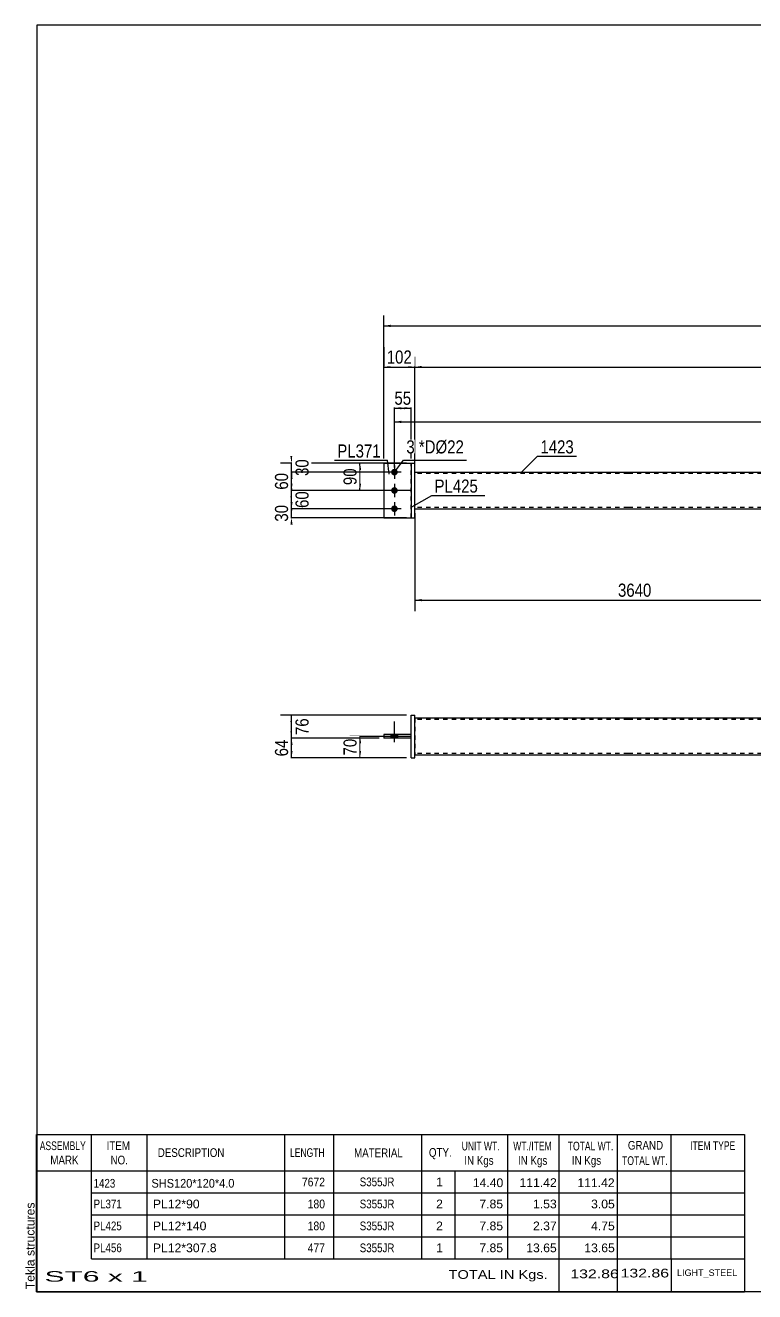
# Model space of a CAD drawing. Header units: millimetres. Extents: x 2 to 405, y 5 to 282.
# Drawn here: x 2.5 to 162.1, y 5 to 282 of the extents above; entities that cross this region are included whole.
import ezdxf

# ---------------------------------------------------------------- set-up
doc = ezdxf.new("R2010")
doc.units = ezdxf.units.MM
doc.linetypes.add('DXK_LINE_DOT1', pattern=[1.8814, 0.9407, -0.9407])
doc.styles.add('Arial', font='ARIAL.TTF', dxfattribs={"height": 0.2})
doc.styles.add('Arial Narrow', font='ARIALN.TTF', dxfattribs={"height": 0.2})

# ---------------------------------------------------------------- blocks, each defined once
blk = doc.blocks.new('Unknown-629095427-1771')
at = {"color": 5, "linetype": 'Continuous'}
for p, q in [((405, 282), (5, 282)), ((5, 282), (5, 5)), ((405, 5), (405, 282)), ((5, 5), (405, 5))]:
    blk.add_line(p, q, dxfattribs=at)
at = {"color": 174, "linetype": 'Continuous', "style": 'Arial'}
blk.add_text('Tekla structures', height=1.9102, rotation=90, dxfattribs=at).set_placement((4.5, 5.5))
blk = doc.blocks.new('Part-629095427-1239 - 1222')
at = {"color": 2, "linetype": 'Continuous'}
for p, q in [((80.95, 186.25), (86.95, 186.25)), ((80.95, 186.25), (80.95, 174.25)), ((80.95, 174.25), (86.95, 174.25))]:
    blk.add_line(p, q, dxfattribs=at)
at = {"color": 7, "linetype": 'DXK_LINE_DOT1'}
blk.add_line((86.95, 174.25), (86.95, 186.25), dxfattribs=at)
blk = doc.blocks.new('Part-629095427-1240 - 1222')
at = {"color": 2, "linetype": 'Continuous'}
for p, q in [((86.95, 186.25), (87.75, 186.25)), ((86.95, 186.25), (86.95, 174.25)), ((87.75, 174.25), (87.75, 186.25)), ((86.95, 174.25), (87.75, 174.25))]:
    blk.add_line(p, q, dxfattribs=at)
blk = doc.blocks.new('Part-629095427-1243 - 1222')
at = {"color": 2, "linetype": 'Continuous'}
for p, q in [((87.75, 184.25), (134.42, 184.25)), ((134.52, 184.25), (259.62, 184.25)), ((259.72, 184.25), (306.38, 184.25)), ((87.75, 176.25), (134.42, 176.25)), ((134.52, 176.25), (259.62, 176.25)), ((259.72, 176.25), (306.38, 176.25))]:
    blk.add_line(p, q, dxfattribs=at)
at = {"color": 7, "linetype": 'DXK_LINE_DOT1'}
for p, q in [((87.75, 176.25), (87.75, 184.25)), ((134.42, 183.98), (87.75, 183.98)), ((259.62, 183.98), (134.52, 183.98)), ((306.38, 183.98), (259.72, 183.98)), ((306.38, 176.25), (306.38, 184.25)), ((134.42, 176.52), (87.75, 176.52)), ((259.62, 176.52), (134.52, 176.52)), ((306.38, 176.52), (259.72, 176.52))]:
    blk.add_line(p, q, dxfattribs=at)
blk = doc.blocks.new('Bolt-629095427-1246 - 1222')
at = {"linetype": 'Continuous'}
for points in [[(83.28, 183.52, -1), (83.28, 184.98, -1)], [(83.28, 179.52, -1), (83.28, 180.98, -1)], [(83.28, 175.52, -1), (83.28, 176.98, -1)]]:
    blk.add_hatch(color=3, dxfattribs=at).paths.add_polyline_path(points)
at = {"color": 3, "linetype": 'Continuous'}
for p, q in [((83.28, 185.72), (83.28, 182.78)), ((84.75, 184.25), (81.82, 184.25)), ((84.75, 180.25), (81.82, 180.25)), ((83.28, 181.72), (83.28, 178.78)), ((83.28, 177.72), (83.28, 174.78)), ((84.75, 176.25), (81.82, 176.25))]:
    blk.add_line(p, q, dxfattribs=at)
blk = doc.blocks.new('Part-629095427-1256 - 1254')
at = {"color": 2, "linetype": 'Continuous'}
for p, q in [((80.95, 126.83), (80.95, 126.03)), ((86.95, 126.83), (80.95, 126.83)), ((86.95, 126.03), (80.95, 126.03)), ((86.95, 126.03), (86.95, 126.83))]:
    blk.add_line(p, q, dxfattribs=at)
blk = doc.blocks.new('Part-629095427-1257 - 1254')
at = {"color": 2, "linetype": 'Continuous'}
for p, q in [((86.95, 121.77), (86.95, 131.1)), ((86.95, 131.1), (87.75, 131.1)), ((87.75, 121.77), (87.75, 131.1)), ((86.95, 121.77), (87.75, 121.77))]:
    blk.add_line(p, q, dxfattribs=at)
blk = doc.blocks.new('Part-629095427-1260 - 1254')
at = {"color": 2, "linetype": 'Continuous'}
for p, q in [((134.42, 130.43), (87.75, 130.43)), ((259.62, 130.43), (134.52, 130.43)), ((306.38, 130.43), (259.72, 130.43)), ((87.75, 122.43), (134.42, 122.43)), ((134.52, 122.43), (259.62, 122.43)), ((259.72, 122.43), (306.38, 122.43))]:
    blk.add_line(p, q, dxfattribs=at)
at = {"color": 7, "linetype": 'DXK_LINE_DOT1'}
for p, q in [((87.75, 130.43), (87.75, 122.43)), ((306.38, 122.43), (306.38, 130.43)), ((134.42, 130.17), (87.75, 130.17)), ((259.62, 130.17), (134.52, 130.17)), ((306.38, 130.17), (259.72, 130.17)), ((212.95, 126.83), (181.18, 126.83)), ((181.18, 126.83), (181.18, 126.03)), ((181.18, 126.03), (212.95, 126.03)), ((212.95, 126.03), (212.95, 126.83)), ((134.42, 122.7), (87.75, 122.7)), ((259.62, 122.7), (134.52, 122.7)), ((306.38, 122.7), (259.72, 122.7))]:
    blk.add_line(p, q, dxfattribs=at)
blk = doc.blocks.new('Bolt-629095427-1263 - 1254')
at = {"linetype": 'Continuous'}
blk.add_hatch(color=3, dxfattribs=at).paths.add_polyline_path([(82.55, 126.03), (84.02, 126.03), (84.02, 126.83), (82.55, 126.83)])
blk.add_hatch(color=3, dxfattribs=at).paths.add_polyline_path([(82.55, 126.03), (84.02, 126.03), (84.02, 126.83), (82.55, 126.83)])
blk.add_hatch(color=3, dxfattribs=at).paths.add_polyline_path([(82.55, 126.03), (84.02, 126.03), (84.02, 126.83), (82.55, 126.83)])
at = {"color": 3, "linetype": 'Continuous'}
for p, q in [((83.28, 125.17), (83.28, 129.7)), ((83.28, 125.17), (83.28, 129.7)), ((83.28, 125.17), (83.28, 129.7)), ((82.55, 126.03), (82.55, 126.83)), ((82.55, 126.03), (82.55, 126.83)), ((82.55, 126.03), (82.55, 126.83)), ((84.02, 126.03), (84.02, 126.83)), ((84.02, 126.03), (84.02, 126.83)), ((84.02, 126.03), (84.02, 126.83))]:
    blk.add_line(p, q, dxfattribs=at)
blk = doc.blocks.new('StraightDimension-629095427-1288 - 1222')
at = {"linetype": 'Continuous'}
for points in [[(60.5, 178.75), (60.75, 180.25), (61, 178.75)], [(61, 177.75), (60.75, 176.25), (60.5, 177.75)]]:
    blk.add_hatch(color=7, dxfattribs=at).paths.add_polyline_path(points)
at = {"color": 7, "linetype": 'Continuous'}
for p, q in [((82.28, 180.25), (58.35, 180.25)), ((60.75, 176.25), (60.75, 180.25)), ((82.28, 176.25), (58.35, 176.25))]:
    blk.add_line(p, q, dxfattribs=at)
at = {"color": 0}
blk.add_wipeout([(65.1, 180.68), (60.9, 180.68), (60.9, 175.82), (65.1, 175.82)], dxfattribs=at)
at = {"color": 3, "style": 'Arial Narrow'}
blk.add_text('60', height=2.863, rotation=90.0002, dxfattribs=at).set_placement((64.5, 176.42))
blk = doc.blocks.new('StraightDimension-629095427-1342 - 1222')
at = {"linetype": 'Continuous'}
for points in [[(89.25, 207), (87.75, 207.25), (89.25, 207.5)], [(304.88, 207.5), (306.38, 207.25), (304.88, 207)]]:
    blk.add_hatch(color=7, dxfattribs=at).paths.add_polyline_path(points)
at = {"color": 7, "linetype": 'Continuous'}
for p, q in [((87.75, 185.25), (87.75, 209.5)), ((306.38, 185.25), (306.38, 209.5)), ((87.75, 207.25), (306.38, 207.25))]:
    blk.add_line(p, q, dxfattribs=at)
at = {"color": 0}
blk.add_wipeout([(201.32, 207.4), (201.32, 211.6), (192.81, 211.6), (192.81, 207.4)], dxfattribs=at)
at = {"color": 3, "style": 'Arial Narrow'}
blk.add_text('7672', height=2.863, dxfattribs=at).set_placement((193.41, 208))
blk = doc.blocks.new('StraightDimension-629095427-1343 - 1222')
at = {"linetype": 'Continuous'}
for points in [[(82.45, 207), (80.95, 207.25), (82.45, 207.5)], [(86.25, 207.5), (87.75, 207.25), (86.25, 207)]]:
    blk.add_hatch(color=7, dxfattribs=at).paths.add_polyline_path(points)
at = {"color": 7, "linetype": 'Continuous'}
for p, q in [((80.95, 187.25), (80.95, 209.5)), ((87.75, 185.25), (87.75, 209.5)), ((80.95, 207.25), (87.75, 207.25))]:
    blk.add_line(p, q, dxfattribs=at)
at = {"color": 0}
blk.add_wipeout([(87.69, 207.4), (87.69, 211.6), (81.01, 211.6), (81.01, 207.4)], dxfattribs=at)
at = {"color": 3, "style": 'Arial Narrow'}
blk.add_text('102', height=2.863, dxfattribs=at).set_placement((81.61, 208))
blk = doc.blocks.new('StraightDimension-629095427-1275 - 1222')
at = {"linetype": 'Continuous'}
for points in [[(75.5, 184.75), (75.75, 186.25), (76, 184.75)], [(76, 181.75), (75.75, 180.25), (75.5, 181.75)]]:
    blk.add_hatch(color=7, dxfattribs=at).paths.add_polyline_path(points)
at = {"color": 7, "linetype": 'Continuous'}
for p, q in [((85.95, 186.25), (73.5, 186.25)), ((75.75, 180.25), (75.75, 186.25)), ((86.75, 180.25), (73.5, 180.25))]:
    blk.add_line(p, q, dxfattribs=at)
at = {"color": 0}
blk.add_wipeout([(75.6, 185.68), (71.4, 185.68), (71.4, 180.82), (75.6, 180.82)], dxfattribs=at)
at = {"color": 3, "style": 'Arial Narrow'}
blk.add_text('90', height=2.863, rotation=90.0002, dxfattribs=at).set_placement((75, 181.42))
blk = doc.blocks.new('StraightDimension-629095427-1286 - 1222')
at = {"linetype": 'Continuous'}
for points in [[(61, 187.75), (60.75, 186.25), (60.5, 187.75)], [(60.5, 182.75), (60.75, 184.25), (61, 182.75)]]:
    blk.add_hatch(color=7, dxfattribs=at).paths.add_polyline_path(points)
at = {"color": 7, "linetype": 'Continuous'}
for p, q in [((85.95, 186.25), (58.35, 186.25)), ((60.75, 184.25), (60.75, 186.25)), ((82.28, 184.25), (58.35, 184.25))]:
    blk.add_line(p, q, dxfattribs=at)
at = {"color": 0}
blk.add_wipeout([(65.1, 187.68), (60.9, 187.68), (60.9, 182.82), (65.1, 182.82)], dxfattribs=at)
at = {"color": 3, "style": 'Arial Narrow'}
blk.add_text('30', height=2.863, rotation=90.0002, dxfattribs=at).set_placement((64.5, 183.42))
blk = doc.blocks.new('StraightDimension-629095427-1287 - 1222')
at = {"linetype": 'Continuous'}
for points in [[(60.5, 182.75), (60.75, 184.25), (61, 182.75)], [(61, 181.75), (60.75, 180.25), (60.5, 181.75)]]:
    blk.add_hatch(color=7, dxfattribs=at).paths.add_polyline_path(points)
at = {"color": 7, "linetype": 'Continuous'}
for p, q in [((82.28, 184.25), (58.5, 184.25)), ((60.75, 180.25), (60.75, 184.25)), ((82.28, 180.25), (58.5, 180.25))]:
    blk.add_line(p, q, dxfattribs=at)
at = {"color": 0}
blk.add_wipeout([(60.6, 184.68), (56.4, 184.68), (56.4, 179.82), (60.6, 179.82)], dxfattribs=at)
at = {"color": 3, "style": 'Arial Narrow'}
blk.add_text('60', height=2.863, rotation=90.0002, dxfattribs=at).set_placement((60, 180.42))
blk = doc.blocks.new('StraightDimension-629095427-1289 - 1222')
at = {"linetype": 'Continuous'}
for points in [[(61, 177.75), (60.75, 176.25), (60.5, 177.75)], [(60.5, 172.75), (60.75, 174.25), (61, 172.75)]]:
    blk.add_hatch(color=7, dxfattribs=at).paths.add_polyline_path(points)
at = {"color": 7, "linetype": 'Continuous'}
for p, q in [((82.28, 176.25), (58.5, 176.25)), ((60.75, 174.25), (60.75, 176.25)), ((85.95, 174.25), (58.5, 174.25))]:
    blk.add_line(p, q, dxfattribs=at)
at = {"color": 0}
blk.add_wipeout([(60.6, 177.68), (56.4, 177.68), (56.4, 172.82), (60.6, 172.82)], dxfattribs=at)
at = {"color": 3, "style": 'Arial Narrow'}
blk.add_text('30', height=2.863, rotation=90.0002, dxfattribs=at).set_placement((60, 173.42))
blk = doc.blocks.new('StraightDimension-629095427-1318 - 1222')
at = {"linetype": 'Continuous'}
for points in [[(84.78, 198), (83.28, 198.25), (84.78, 198.5)], [(85.45, 198.5), (86.95, 198.25), (85.45, 198)]]:
    blk.add_hatch(color=7, dxfattribs=at).paths.add_polyline_path(points)
at = {"color": 7, "linetype": 'Continuous'}
for p, q in [((83.28, 185.25), (83.28, 200.5)), ((86.95, 187.25), (86.95, 200.5)), ((83.28, 198.25), (86.95, 198.25))]:
    blk.add_line(p, q, dxfattribs=at)
at = {"color": 0}
blk.add_wipeout([(87.54, 198.4), (87.54, 202.6), (82.69, 202.6), (82.69, 198.4)], dxfattribs=at)
at = {"color": 3, "style": 'Arial Narrow'}
blk.add_text('55', height=2.863, dxfattribs=at).set_placement((83.29, 199))
blk = doc.blocks.new('StraightDimension-629095427-1325 - 1222')
at = {"linetype": 'Continuous'}
for points in [[(89.25, 156), (87.75, 156.25), (89.25, 156.5)], [(182.51, 156.5), (184.01, 156.25), (182.51, 156)]]:
    blk.add_hatch(color=7, dxfattribs=at).paths.add_polyline_path(points)
at = {"color": 7, "linetype": 'Continuous'}
for p, q in [((87.75, 175.25), (87.75, 153.85)), ((184.01, 166.23), (184.01, 153.85)), ((87.75, 156.25), (184.01, 156.25))]:
    blk.add_line(p, q, dxfattribs=at)
at = {"color": 0}
blk.add_wipeout([(140.14, 156.4), (140.14, 160.6), (131.62, 160.6), (131.62, 156.4)], dxfattribs=at)
at = {"color": 3, "style": 'Arial Narrow'}
blk.add_text('3640', height=2.863, dxfattribs=at).set_placement((132.22, 157))
blk = doc.blocks.new('StraightDimension-629095427-1335 - 1222')
at = {"linetype": 'Continuous'}
for points in [[(84.78, 195), (83.28, 195.25), (84.78, 195.5)], [(309.35, 195.5), (310.85, 195.25), (309.35, 195)]]:
    blk.add_hatch(color=7, dxfattribs=at).paths.add_polyline_path(points)
at = {"color": 7, "linetype": 'Continuous'}
for p, q in [((83.28, 185.25), (83.28, 197.5)), ((310.85, 185.25), (310.85, 197.5)), ((83.28, 195.25), (310.85, 195.25))]:
    blk.add_line(p, q, dxfattribs=at)
at = {"color": 0}
blk.add_wipeout([(201.32, 195.4), (201.32, 199.6), (192.81, 199.6), (192.81, 195.4)], dxfattribs=at)
at = {"color": 3, "style": 'Arial Narrow'}
blk.add_text('7806', height=2.863, dxfattribs=at).set_placement((193.41, 196))
blk = doc.blocks.new('StraightDimension-629095427-1349 - 1222')
at = {"linetype": 'Continuous'}
for points in [[(82.45, 216), (80.95, 216.25), (82.45, 216.5)], [(311.68, 216.5), (313.18, 216.25), (311.68, 216)]]:
    blk.add_hatch(color=7, dxfattribs=at).paths.add_polyline_path(points)
at = {"color": 7, "linetype": 'Continuous'}
for p, q in [((80.95, 187.25), (80.95, 218.5)), ((80.95, 216.25), (313.18, 216.25)), ((313.18, 187.25), (313.18, 218.5))]:
    blk.add_line(p, q, dxfattribs=at)
at = {"color": 0}
blk.add_wipeout([(201.32, 216.4), (201.32, 220.6), (192.81, 220.6), (192.81, 216.4)], dxfattribs=at)
at = {"color": 3, "style": 'Arial Narrow'}
blk.add_text('7876', height=2.863, dxfattribs=at).set_placement((193.41, 217))
blk = doc.blocks.new('StraightDimension-629095427-1353 - 1254')
at = {"linetype": 'Continuous'}
for points in [[(75.5, 124.93), (75.75, 126.43), (76, 124.93)], [(76, 123.27), (75.75, 121.77), (75.5, 123.27)]]:
    blk.add_hatch(color=7, dxfattribs=at).paths.add_polyline_path(points)
at = {"color": 7, "linetype": 'Continuous'}
for p, q in [((86.75, 126.43), (73.5, 126.43)), ((75.75, 121.77), (75.75, 126.43)), ((85.95, 121.77), (73.5, 121.77))]:
    blk.add_line(p, q, dxfattribs=at)
at = {"color": 0}
blk.add_wipeout([(75.6, 126.53), (71.4, 126.53), (71.4, 121.67), (75.6, 121.67)], dxfattribs=at)
at = {"color": 3, "style": 'Arial Narrow'}
blk.add_text('70', height=2.863, rotation=90.0002, dxfattribs=at).set_placement((75, 122.27))
blk = doc.blocks.new('StraightDimension-629095427-1363 - 1254')
at = {"linetype": 'Continuous'}
for points in [[(60.5, 129.6), (60.75, 131.1), (61, 129.6)], [(61, 127.53), (60.75, 126.03), (60.5, 127.53)]]:
    blk.add_hatch(color=7, dxfattribs=at).paths.add_polyline_path(points)
at = {"color": 7, "linetype": 'Continuous'}
for p, q in [((85.95, 131.1), (58.35, 131.1)), ((60.75, 126.03), (60.75, 131.1)), ((79.95, 126.03), (58.35, 126.03))]:
    blk.add_line(p, q, dxfattribs=at)
at = {"color": 0}
blk.add_wipeout([(65.1, 130.99), (60.9, 130.99), (60.9, 126.14), (65.1, 126.14)], dxfattribs=at)
at = {"color": 3, "style": 'Arial Narrow'}
blk.add_text('76', height=2.863, rotation=90.0002, dxfattribs=at).set_placement((64.5, 126.74))
blk = doc.blocks.new('StraightDimension-629095427-1364 - 1254')
at = {"linetype": 'Continuous'}
for points in [[(60.5, 124.53), (60.75, 126.03), (61, 124.53)], [(61, 123.27), (60.75, 121.77), (60.5, 123.27)]]:
    blk.add_hatch(color=7, dxfattribs=at).paths.add_polyline_path(points)
at = {"color": 7, "linetype": 'Continuous'}
for p, q in [((79.95, 126.03), (58.5, 126.03)), ((60.75, 121.77), (60.75, 126.03)), ((85.95, 121.77), (58.5, 121.77))]:
    blk.add_line(p, q, dxfattribs=at)
at = {"color": 0}
blk.add_wipeout([(60.6, 126.33), (56.4, 126.33), (56.4, 121.47), (60.6, 121.47)], dxfattribs=at)
at = {"color": 3, "style": 'Arial Narrow'}
blk.add_text('64', height=2.863, rotation=90.0002, dxfattribs=at).set_placement((60, 122.07))
blk = doc.blocks.new('CBS_BOM-629095427-1810')
at = {"color": 7, "linetype": 'Continuous'}
for p, q in [((4.97, 31.37), (4.97, 39.37)), ((4.97, 39.37), (159.89, 39.37)), ((16.97, 31.37), (16.97, 39.37)), ((29.16, 31.37), (29.16, 39.37)), ((59.32, 31.37), (59.32, 39.37)), ((70, 31.37), (70, 39.37)), ((89.32, 31.37), (89.32, 39.37)), ((108.12, 31.37), (108.12, 39.37)), ((119.33, 31.37), (119.33, 39.37)), ((132.12, 31.37), (132.12, 39.37)), ((143.87, 31.37), (143.87, 39.37)), ((159.89, 39.36), (159.89, 31.38)), ((4.97, 31.37), (159.89, 31.37)), ((4.97, 26.57), (4.97, 31.37)), ((16.97, 26.57), (16.97, 31.37)), ((29.16, 26.57), (29.16, 31.37)), ((59.32, 26.57), (59.32, 31.37)), ((70, 26.57), (70, 31.37)), ((89.32, 26.57), (89.32, 31.37)), ((96.58, 26.57), (96.58, 31.37)), ((108.12, 26.57), (108.12, 31.37)), ((119.33, 26.57), (119.33, 31.37)), ((132.12, 26.57), (132.12, 31.37)), ((143.89, 26.57), (143.89, 31.37)), ((159.89, 31.37), (159.89, 26.57)), ((4.97, 21.77), (4.97, 26.57)), ((16.97, 26.57), (159.89, 26.57)), ((16.97, 21.77), (16.97, 26.57)), ((29.16, 21.77), (29.16, 26.57)), ((59.32, 21.77), (59.32, 26.57)), ((70, 21.77), (70, 26.57)), ((89.32, 21.77), (89.32, 26.57)), ((96.58, 21.77), (96.58, 26.57)), ((108.12, 21.77), (108.12, 26.57)), ((119.33, 21.77), (119.33, 26.57)), ((132.12, 21.77), (132.12, 26.57)), ((143.89, 21.77), (143.89, 26.57)), ((159.89, 26.56), (159.89, 21.77)), ((4.97, 16.97), (4.97, 21.77)), ((16.97, 21.77), (159.89, 21.77)), ((16.97, 16.97), (16.97, 21.77)), ((29.16, 16.97), (29.16, 21.77)), ((59.32, 16.97), (59.32, 21.77)), ((70, 16.97), (70, 21.77)), ((89.32, 16.97), (89.32, 21.77)), ((96.58, 16.97), (96.58, 21.77)), ((108.12, 16.97), (108.12, 21.77)), ((119.33, 16.97), (119.33, 21.77)), ((132.12, 16.97), (132.12, 21.77)), ((143.89, 16.97), (143.89, 21.77)), ((159.89, 21.76), (159.89, 16.97)), ((4.97, 12.17), (4.97, 16.97)), ((16.97, 16.97), (159.89, 16.97)), ((16.97, 12.17), (16.97, 16.97)), ((29.16, 12.17), (29.16, 16.97)), ((59.32, 12.17), (59.32, 16.97)), ((70, 12.17), (70, 16.97)), ((89.32, 12.17), (89.32, 16.97)), ((96.58, 12.17), (96.58, 16.97)), ((108.12, 12.17), (108.12, 16.97)), ((119.33, 12.17), (119.33, 16.97)), ((132.12, 12.17), (132.12, 16.97)), ((143.89, 12.17), (143.89, 16.97)), ((159.89, 16.96), (159.89, 12.17)), ((4.97, 4.97), (4.97, 12.15)), ((16.97, 12.17), (159.89, 12.17)), ((119.33, 4.97), (119.33, 12.15)), ((132.12, 4.97), (132.12, 12.15)), ((143.93, 4.97), (143.93, 12.15)), ((159.89, 12.17), (159.89, 4.97)), ((4.97, 4.97), (159.89, 4.97))]:
    blk.add_line(p, q, dxfattribs=at)
at = {"color": 3, "linetype": 'Continuous', "style": 'Arial'}
for s, height, width, p in [('ASSEMBLY', 1.91, 0.7, (5.65, 35.94)), ('ITEM', 1.91, 0.8, (20.3, 35.94)), ('DESCRIPTION', 1.9102, 0.8, (31.48, 34.44)), ('LENGTH', 1.91, 0.7, (60.43, 34.44)), ('MATERIAL', 1.91, 0.8, (74.45, 34.39)), ('QTY.', 1.91, 0.8, (90.84, 34.47)), ('UNIT WT.', 1.91, 0.7, (98.01, 35.87)), ('WT./ITEM', 1.91, 0.7, (109.3, 35.87)), ('TOTAL WT.', 1.91, 0.7, (121.24, 35.87)), ('GRAND', 1.91, 0.8, (134.39, 36.03)), ('ITEM TYPE', 1.91, 0.7, (148.03, 35.95)), ('MARK', 1.91, 0.8, (7.97, 32.81)), ('NO.', 1.91, 0.8, (21.15, 32.81)), ('IN Kgs', 1.91, 0.8, (98.59, 32.73)), ('IN Kgs', 1.91, 0.8, (110.34, 32.73)), ('IN Kgs', 1.91, 0.8, (122.13, 32.73)), ('TOTAL WT.', 1.91, 0.7, (133.13, 32.69))]:
    blk.add_text(s, height=height, dxfattribs=dict(at, width=width)).set_placement(p)
at = {"color": 7, "linetype": 'Continuous', "style": 'Arial'}
for s, height, width, p in [('1423', 1.91, 0.8, (17.43, 27.72)), ('SHS120*120*4.0', 1.9102, 0.9, (30.1, 27.72)), ('7672', 1.91, 0.85, (63.04, 28)), ('S355JR', 1.91, 0.8, (75.69, 28.03)), ('PL371', 1.91, 0.8, (17.43, 23.2)), ('180', 1.91, 0.85, (64.3, 23.2)), ('S355JR', 1.91, 0.8, (75.69, 23.2)), ('PL425', 1.91, 0.8, (17.43, 18.4)), ('180', 1.91, 0.85, (64.3, 18.4)), ('S355JR', 1.91, 0.8, (75.69, 18.4)), ('PL456', 1.91, 0.8, (17.43, 13.6)), ('477', 1.91, 0.85, (64.3, 13.6)), ('S355JR', 1.91, 0.8, (75.69, 13.6))]:
    blk.add_text(s, height=height, dxfattribs=dict(at, width=width)).set_placement(p)
for s, p in [('1', (92.41, 28.03)), ('14.40', (100.44, 27.84)), ('111.42', (110.66, 27.87)), ('111.42', (123.33, 27.84)), ('PL12*90', (30.41, 23.2)), ('2', (92.41, 23.2)), ('7.85', (101.88, 23.2)), ('1.53', (113.62, 23.2)), ('3.05', (126.33, 23.2)), ('PL12*140', (30.41, 18.4)), ('2', (92.41, 18.4)), ('7.85', (101.88, 18.4)), ('2.37', (113.62, 18.4)), ('4.75', (126.33, 18.4)), ('PL12*307.8', (30.41, 13.6)), ('1', (92.41, 13.6)), ('7.85', (101.88, 13.6)), ('13.65', (112.14, 13.6)), ('13.65', (124.85, 13.6))]:
    blk.add_text(s, height=1.91, dxfattribs=at).set_placement(p)
at = {"color": 6, "linetype": 'Continuous', "style": 'Arial'}
for s, height, width, p in [('ST6 x 1', 2.292, 2.05, (6.69, 7.16)), ('TOTAL IN Kgs.', 1.9102, 1.2, (95.13, 7.77)), ('132.86', 1.91, 1.3, (121.79, 7.92)), ('132.86', 1.91, 1.3, (132.79, 8.08))]:
    blk.add_text(s, height=height, dxfattribs=dict(at, width=width)).set_placement(p)
blk.add_text('LIGHT_STEEL', height=1.4135, dxfattribs=at).set_placement((145.14, 8.42))
blk = doc.blocks.new('Mark-629095427-1381 - 1222')
at = {"color": 7, "linetype": 'Continuous'}
blk.add_line((82.17, 183.83), (81.78, 186.85), dxfattribs=at)
at = {"color": 0}
blk.add_wipeout([(80.28, 187.45), (80.28, 190.45), (70.78, 190.45), (70.78, 187.45)], dxfattribs=at)
blk.add_wipeout([(80.28, 187.45), (80.28, 190.45), (70.78, 190.45), (70.78, 187.45)], dxfattribs=at)
at = {"color": 7, "linetype": 'Continuous'}
blk.add_line((70.18, 186.85), (81.78, 186.85), dxfattribs=at)
at = {"color": 3, "style": 'Arial Narrow'}
blk.add_text('PL371', height=2.863, dxfattribs=at).set_placement((70.78, 187.45))
blk = doc.blocks.new('Mark-629095427-1384 - 1222')
at = {"color": 0}
blk.add_wipeout([(101.56, 179.77), (101.56, 182.77), (92.06, 182.77), (92.06, 179.77)], dxfattribs=at)
blk.add_wipeout([(101.56, 179.77), (101.56, 182.77), (92.06, 182.77), (92.06, 179.77)], dxfattribs=at)
at = {"color": 7, "linetype": 'Continuous'}
for p, q in [((87.13, 176.67), (91.46, 179.17)), ((91.46, 179.17), (103.06, 179.17))]:
    blk.add_line(p, q, dxfattribs=at)
at = {"color": 3, "style": 'Arial Narrow'}
blk.add_text('PL425', height=2.863, dxfattribs=at).set_placement((92.06, 179.77))
blk = doc.blocks.new('Mark-629095427-1393 - 1222')
at = {"color": 0}
blk.add_wipeout([(122.55, 188.35), (122.55, 191.35), (115.24, 191.35), (115.24, 188.35)], dxfattribs=at)
blk.add_wipeout([(122.55, 188.35), (122.55, 191.35), (115.24, 191.35), (115.24, 188.35)], dxfattribs=at)
at = {"color": 7, "linetype": 'Continuous'}
for p, q in [((111.1, 184.22), (114.64, 187.75)), ((114.64, 187.75), (123.15, 187.75))]:
    blk.add_line(p, q, dxfattribs=at)
at = {"color": 3, "style": 'Arial Narrow'}
blk.add_text('1423', height=2.863, dxfattribs=at).set_placement((115.24, 188.35))
blk = doc.blocks.new('Mark-629095427-1407 - 1222')
at = {"color": 7, "linetype": 'Continuous'}
for p, q in [((83.28, 184.25), (85.3, 186.85)), ((85.3, 186.85), (99.09, 186.85))]:
    blk.add_line(p, q, dxfattribs=at)
at = {"color": 0}
blk.add_wipeout([(87.73, 188.35), (87.73, 191.35), (85.9, 191.35), (85.9, 188.35)], dxfattribs=at)
blk.add_wipeout([(87.73, 188.35), (87.73, 191.35), (85.9, 191.35), (85.9, 188.35)], dxfattribs=at)
blk.add_wipeout([(92.28, 188.35), (92.28, 191.35), (88.63, 191.35), (88.63, 188.35)], dxfattribs=at)
blk.add_wipeout([(92.28, 188.35), (92.28, 191.35), (88.63, 191.35), (88.63, 188.35)], dxfattribs=at)
at = {"color": 3, "style": 'Arial Narrow'}
blk.add_text('3', height=2.86, dxfattribs=at).set_placement((85.9, 188.35))
at = {"color": 0}
blk.add_wipeout([(98.49, 188.35), (98.49, 191.35), (92.28, 191.35), (92.28, 188.35)], dxfattribs=at)
blk.add_wipeout([(98.49, 188.35), (98.49, 191.35), (92.28, 191.35), (92.28, 188.35)], dxfattribs=at)
at = {"color": 3, "style": 'Arial Narrow'}
for s, p in [('*D', (88.63, 188.35)), ('Ø22', (92.28, 188.35))]:
    blk.add_text(s, height=2.863, dxfattribs=at).set_placement(p)

msp = doc.modelspace()

# ---------------------------------------------------------------- block references
for name in ['Unknown-629095427-1771', 'Part-629095427-1239 - 1222', 'Bolt-629095427-1246 - 1222', 'Part-629095427-1240 - 1222', 'Part-629095427-1243 - 1222', 'Part-629095427-1257 - 1254', 'Part-629095427-1260 - 1254', 'Bolt-629095427-1263 - 1254', 'Part-629095427-1256 - 1254', 'CBS_BOM-629095427-1810']:
    msp.add_blockref(name, (0, 0))

# ---------------------------------------------------------------- next in the draw order: block references
for name in ['StraightDimension-629095427-1342 - 1222', 'StraightDimension-629095427-1288 - 1222', 'StraightDimension-629095427-1325 - 1222', 'StraightDimension-629095427-1353 - 1254']:
    msp.add_blockref(name, (0, 0))

# ---------------------------------------------------------------- next in the draw order: block references
for name in ['StraightDimension-629095427-1343 - 1222', 'StraightDimension-629095427-1289 - 1222', 'StraightDimension-629095427-1363 - 1254']:
    msp.add_blockref(name, (0, 0))

# ---------------------------------------------------------------- next in the draw order: block references
for name in ['StraightDimension-629095427-1275 - 1222', 'StraightDimension-629095427-1364 - 1254']:
    msp.add_blockref(name, (0, 0))

# ---------------------------------------------------------------- next in the draw order: block references
msp.add_blockref('StraightDimension-629095427-1286 - 1222', (0, 0))

# ---------------------------------------------------------------- next in the draw order: block references
for name in ['StraightDimension-629095427-1287 - 1222', 'Mark-629095427-1384 - 1222']:
    msp.add_blockref(name, (0, 0))

# ---------------------------------------------------------------- next in the draw order: block references
msp.add_blockref('StraightDimension-629095427-1318 - 1222', (0, 0))

# ---------------------------------------------------------------- next in the draw order: block references
msp.add_blockref('StraightDimension-629095427-1335 - 1222', (0, 0))

# ---------------------------------------------------------------- next in the draw order: block references
msp.add_blockref('StraightDimension-629095427-1349 - 1222', (0, 0))

# ---------------------------------------------------------------- next in the draw order: block references
for name in ['Mark-629095427-1393 - 1222', 'Mark-629095427-1381 - 1222']:
    msp.add_blockref(name, (0, 0))

# ---------------------------------------------------------------- next in the draw order: block references
msp.add_blockref('Mark-629095427-1407 - 1222', (0, 0))

doc.saveas('drawing.dxf')
